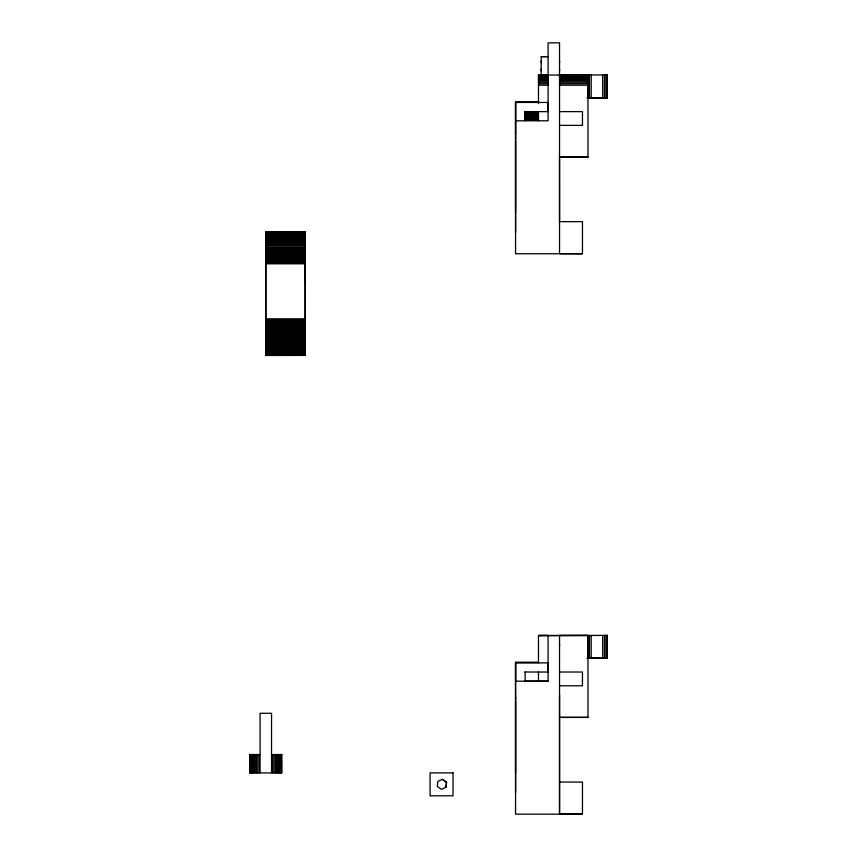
<?xml version="1.0" encoding="UTF-8"?>
<svg xmlns="http://www.w3.org/2000/svg" width="857" height="857" viewBox="0 0 857 857"><rect width="100%" height="100%" fill="white"/><g stroke="black" fill="none" stroke-linecap="round" stroke-linejoin="round"><path stroke-width="1.29" d="M305.188 355.409L265.799 355.473L265.799 231.722L305.188 231.722L305.188 355.473M305.188 263.795L265.799 263.795L265.799 318.815L305.188 318.815L305.188 245.027L265.799 244.931M304.792 245.006L305.188 281.567M515.56 662.332L515.56 814.15L582.46 814.15L582.46 782.055L559.535 782.055M538.485 635.744L607.249 635.348L607.249 658.369L586.981 658.315M545.17 75.352L538.485 75.352L545.17 74.945M541.196 68.817L541.196 70.649M541.196 62.722L541.196 60.901M559.535 694.952L559.535 814.096L582.46 814.15M559.535 156.017L559.535 221.652L582.46 221.652L582.46 253.747L515.56 253.747L515.56 101.929L515.56 138.555M559.535 68.817L559.535 70.649M559.535 62.722L559.535 60.901M589.455 75.052L589.445 97.966L607.249 97.966L607.249 74.945L538.485 75.052L538.485 103.654M589.455 635.444L589.445 658.369L587.977 658.272L587.966 635.444L587.998 717.416L559.535 717.405M591.201 75.052L591.201 97.966L587.977 97.869L587.966 75.052L587.998 157.013L560.489 157.013M591.201 635.444L591.201 658.369L587.977 658.272L602.664 658.369L602.664 635.444M602.664 75.052L602.664 97.966L586.981 97.923M604.41 97.966L604.421 75.052M604.41 658.369L604.421 635.444M605.899 97.966L605.91 75.052M605.899 658.369L605.91 635.444M606.895 97.966L606.906 75.052M606.895 658.369L606.906 635.444M607.249 658.369L607.249 635.348M587.998 75.844L559.535 75.844L559.535 74.945L587.998 75.052L568.587 75.009M538.485 662.857L538.485 635.444L587.998 635.444L559.535 635.401L559.535 636.248M445.994 787.304L446.497 782.28L442.416 779.334L437.82 781.402L437.306 786.415L441.398 789.361L445.994 787.304L446.508 782.28L442.416 779.334M538.485 635.444L548.073 635.348L548.073 681.197L515.571 681.197L515.571 662.857L548.073 662.857L548.073 672.027L524.73 672.027M538.485 75.052L545.673 75.02M587.998 156.938L559.535 156.992L587.998 157.013M559.535 717.395L587.998 717.341M541.196 56.616L548.073 56.616L541.196 56.68L541.196 74.934M559.535 75.352L587.998 75.352M538.485 75.352L548.073 75.341M538.485 75.844L548.073 75.844M538.485 76.53L548.073 76.53M559.535 76.53L587.998 76.53M538.485 77.387L548.073 77.387M559.535 77.387L587.998 77.387M538.485 78.405L548.073 78.405M559.535 78.405L587.998 78.405M538.485 79.562L548.073 79.562M559.535 79.562L587.998 79.562M538.485 80.847L548.073 80.847M559.535 80.847L587.998 80.847M538.485 82.229L548.073 82.229M559.535 82.229L587.998 82.229M538.485 83.686L548.073 83.686M587.998 83.686L559.535 83.686L559.535 85.207L587.998 85.207M538.485 85.207L548.073 85.207M587.506 97.869L607.249 97.869L607.249 74.945M538.721 102.015L515.56 101.994L538.217 102.026M524.73 111.624L548.073 111.624L548.073 102.454L515.56 102.454L515.571 134.549M559.535 111.624L582.46 111.624L582.46 125.379L559.535 125.379M524.891 111.946L538.217 111.946M524.891 113.028L538.217 113.028M524.891 114.12L538.217 114.12M524.891 115.224L538.217 115.224M524.891 116.327L538.217 116.327M524.891 117.441L538.217 117.441M524.891 118.555L538.217 118.555M524.891 119.669L538.217 119.669M515.571 120.805L548.073 120.794L548.073 42.85L559.535 42.85L559.546 253.693L582.46 253.747M265.799 231.883L305.188 231.883M265.799 232.011L305.188 232.011M265.799 232.193L305.188 232.193M265.799 232.408L305.188 232.408M265.799 232.654L305.188 232.654M265.799 232.943L305.188 232.943M265.799 233.275L305.188 233.275M265.799 233.64L305.188 233.64M265.799 234.036L305.188 234.036M265.799 234.475L305.188 234.475M265.799 234.947L305.188 234.947M265.799 235.461L305.188 235.461M265.799 236.007L305.188 236.007M265.799 236.575L305.188 236.575M265.799 237.185L305.188 237.185M265.799 237.828L305.188 237.828M265.799 238.503L305.188 238.503M265.799 239.21L305.188 239.21M265.799 239.949L305.188 239.949M265.799 240.71L305.188 240.71M265.799 241.503L305.188 241.503M265.799 242.317L305.188 242.317M265.799 243.163L305.188 243.163M265.799 244.041L305.188 244.041M265.799 245.006L305.188 244.931M265.799 246.795L305.188 246.795M265.799 247.748L305.188 247.748M265.799 248.734L305.188 248.734M265.799 249.73L305.188 249.73M265.799 250.747L305.188 250.747M265.799 251.776L305.188 251.776M265.799 252.815L305.188 252.815M265.799 253.876L305.188 253.876M265.799 254.947L305.188 254.947M265.799 256.029L305.188 256.029M265.799 257.121L305.188 257.121M265.799 258.225L305.188 258.225M265.799 259.328L305.188 259.328M265.799 260.442L305.188 260.442M265.799 261.556L305.188 261.556M265.799 262.681L305.188 262.681M265.799 320.015L305.188 320.015M265.799 321.214L305.188 321.214M265.799 322.403L305.188 322.403M265.799 323.603L305.188 323.603M265.799 324.792L305.188 324.792M265.799 325.971L305.188 325.971M265.799 327.138L305.188 327.138M265.799 328.306L305.188 328.306M265.799 329.463L305.188 329.463M265.799 330.598L305.188 330.598M265.799 331.734L305.188 331.734M265.799 332.848L305.188 332.848M265.799 333.951L305.188 333.951M265.799 335.033L305.188 335.033M265.799 336.105L305.188 336.105M265.799 337.155L305.188 337.155M265.799 338.183L305.188 338.183M265.799 339.19L305.188 339.19M265.799 340.175L305.188 340.175M265.799 341.14L305.188 341.14L305.188 342.082L265.799 342.082M265.799 342.993L305.188 342.993M265.799 343.882L305.188 343.882M265.799 344.75L305.188 344.75M265.799 345.585L305.188 345.585M265.799 346.389L305.188 346.389M265.799 347.171L305.188 347.171M265.799 347.91L305.188 347.91M265.799 348.628L305.188 348.628M265.799 349.313L305.188 349.313M265.799 349.956L305.188 349.956M265.799 350.577L305.188 350.577M265.799 351.156L305.188 351.156M265.799 351.713L305.188 351.713M265.799 352.227L305.188 352.227M265.799 352.698L305.188 352.698M265.799 353.138L305.188 353.138M265.799 353.545L305.188 353.545M265.799 353.909L305.188 353.909M265.799 354.241L305.188 354.241M265.799 354.53L305.188 354.53M265.799 354.787L305.188 354.787M265.799 355.002L305.188 355.002M265.799 355.173L305.188 355.173M265.799 355.312L305.188 355.312M587.506 658.272L607.249 658.272M515.56 698.958L515.56 662.397L538.721 662.407M515.56 662.461L538.217 662.461M559.535 672.027L582.46 672.027L582.46 685.782L559.535 685.782M524.891 681.197L538.217 681.197M548.073 681.197L538.485 681.197L538.485 671.963M260.174 754.546L249.751 754.546L249.837 772.885M271.412 754.546L281.846 754.546M249.751 772.885L281.846 772.885L281.749 754.546M559.535 635.348L559.546 814.096M559.535 644.089L559.535 645.6M538.485 111.571L538.485 120.794M525.148 111.624L525.148 120.794M525.148 672.027L525.148 681.197M515.571 136.841L515.571 233.125M515.571 697.244L515.571 793.518M515.56 140.752L515.56 152.192M515.56 152.921L515.56 212.493M515.56 701.144L515.56 772.885M281.492 754.546L281.492 772.885M281.053 754.546L281.053 772.885M280.453 754.546L280.453 772.885M279.693 754.546L279.693 772.885M278.782 754.546L278.782 772.885M277.722 754.546L277.722 772.885M276.532 754.546L276.532 772.885M275.226 754.546L275.226 772.885M273.822 754.546L273.822 772.885M272.322 754.546L272.322 772.885M271.53 772.885L271.53 713.281L260.067 713.281L260.067 772.885M259.264 754.546L259.264 772.885M257.775 754.546L257.775 772.885M256.361 754.546L256.361 772.885M255.054 754.546L255.054 772.885M253.865 754.546L253.865 772.885M252.815 754.546L252.815 772.885M251.894 754.546L251.894 772.885M251.133 754.546L251.133 772.885M250.533 754.546L250.533 772.885M250.094 754.546L250.094 772.885M453.021 772.885L430.096 772.885L430.096 795.81L453.021 795.81L453.021 772.885"/></g></svg>
